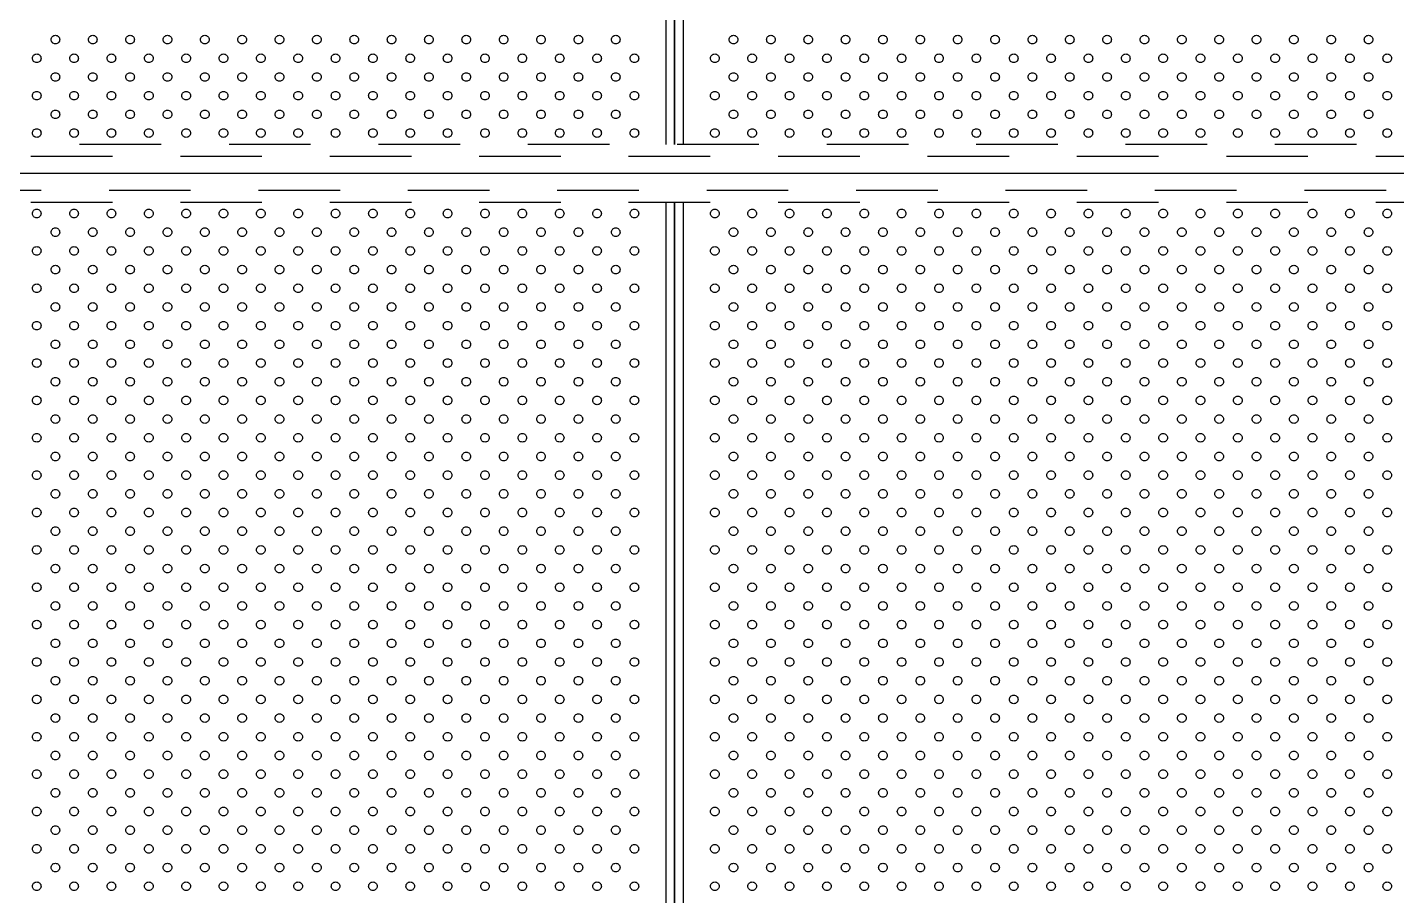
# Model space of a CAD drawing. Header units: millimetres. Extents: x 28487 to 58856, y 2691 to 22893.
# Drawn here: x 29448.9 to 29925.4, y 6398.3 to 6700.3 of the extents above; entities that cross this region are included whole.
import ezdxf
from ezdxf.xclip import XClip

# ---------------------------------------------------------------- set-up
doc = ezdxf.new("R2010")
doc.units = ezdxf.units.MM
doc.header["$XCLIPFRAME"] = 0
doc.linetypes.add('TA_HL_008.00000', pattern=[52, 28.4, -23.6])
for name, color, linetype in [('000_CLIP-IN_ACESSORIES_DEFPOINT_', 250, 'Continuous'), ('000_CLIP-IN_ACESSORIES_MAIN_COLOR_1', 3, 'Continuous'), ('000_CLIP-IN_ACESSORIES_SUB_COLOR_1', 1, 'Continuous'), ('000_CLIP-IN_ACESSORIES_WIPEOUT_', 250, 'Continuous'), ('000_CLIP-IN_PANEL_MAIN_COLOR_1', 3, 'Continuous'), ('000_CLIP-IN_PANEL_SUB_COLOR_2', 1, 'Continuous'), ('000_CLIP-IN_PANEL_WIPEOUT_', 250, 'Continuous')]:
    doc.layers.add(name, color=color, linetype=linetype)

# ---------------------------------------------------------------- blocks, each defined once
blk = doc.blocks.new('000 - FAMELINE_ALU.PF_CLIP-IN_600x600mm.+ACOUSTIC_BOTTOM_VIEW')
blk.add_wipeout([(-300, -300), (300, -300), (300, 300), (-300, 300)]).dxf.layer = '000_CLIP-IN_PANEL_WIPEOUT_'
at = {"layer": '000_CLIP-IN_ACESSORIES_SUB_COLOR_1'}
blk.add_lwpolyline([(-297, -297), (297, -297), (297, 297), (-297, 297)], close=True, dxfattribs=at)
at = {"layer": '000_CLIP-IN_PANEL_MAIN_COLOR_1'}
blk.add_lwpolyline([(-300, -300), (300, -300), (300, 300), (-300, 300)], close=True, dxfattribs=at)
at = {"layer": '000_CLIP-IN_PANEL_SUB_COLOR_2'}
for centre in [(-286, 286), (-273, 286), (-260, 286), (-247, 286), (-234, 286), (-221, 286), (-208, 286), (-195, 286), (-182, 286), (-169, 286), (-156, 286), (-143, 286), (-130, 286), (-117, 286), (-104, 286), (-91, 286), (-78, 286), (-65, 286), (-52, 286), (78, 286), (91, 286), (104, 286), (117, 286), (130, 286), (143, 286), (156, 286), (169, 286), (182, 286), (195, 286), (208, 286), (221, 286), (234, 286), (247, 286), (260, 286), (273, 286), (286, 286), (-279.5, 279.5), (-266.5, 279.5), (-253.5, 279.5), (-240.5, 279.5), (-227.5, 279.5), (-214.5, 279.5), (-201.5, 279.5), (-188.5, 279.5), (-175.5, 279.5), (-162.5, 279.5), (-149.5, 279.5), (-136.5, 279.5), (-123.5, 279.5), (-110.5, 279.5), (-97.5, 279.5), (-84.5, 279.5), (-71.5, 279.5), (-58.5, 279.5), (84.5, 279.5), (97.5, 279.5), (110.5, 279.5), (123.5, 279.5), (136.5, 279.5), (149.5, 279.5), (162.5, 279.5), (175.5, 279.5), (188.5, 279.5), (201.5, 279.5), (214.5, 279.5), (227.5, 279.5), (240.5, 279.5), (253.5, 279.5), (266.5, 279.5), (279.5, 279.5), (-286, 273), (-273, 273), (-260, 273), (-247, 273), (-234, 273), (-221, 273), (-208, 273), (-195, 273), (-182, 273), (-169, 273), (-156, 273), (-143, 273), (-130, 273), (-117, 273), (-104, 273), (-91, 273), (-78, 273), (-65, 273), (-52, 273), (78, 273), (91, 273), (104, 273), (117, 273), (130, 273), (143, 273), (156, 273), (169, 273), (182, 273), (195, 273), (208, 273), (221, 273), (234, 273), (247, 273), (260, 273), (273, 273), (286, 273), (-279.5, 266.5), (-266.5, 266.5), (-253.5, 266.5), (-240.5, 266.5), (-227.5, 266.5), (-214.5, 266.5), (-201.5, 266.5), (-188.5, 266.5), (-175.5, 266.5), (-162.5, 266.5), (-149.5, 266.5), (-136.5, 266.5), (-123.5, 266.5), (-110.5, 266.5), (-97.5, 266.5), (-84.5, 266.5), (-71.5, 266.5), (-58.5, 266.5), (84.5, 266.5), (97.5, 266.5), (110.5, 266.5), (123.5, 266.5), (136.5, 266.5), (149.5, 266.5), (162.5, 266.5), (175.5, 266.5), (188.5, 266.5), (201.5, 266.5), (214.5, 266.5), (227.5, 266.5), (240.5, 266.5), (253.5, 266.5), (266.5, 266.5), (279.5, 266.5), (-286, 260), (-273, 260), (-260, 260), (-247, 260), (-234, 260), (-221, 260), (-208, 260), (-195, 260), (-182, 260), (-169, 260), (-156, 260), (-143, 260), (-130, 260), (-117, 260), (-104, 260), (-91, 260), (-78, 260), (-65, 260), (-52, 260), (78, 260), (91, 260), (104, 260), (117, 260), (130, 260), (143, 260), (156, 260), (169, 260), (182, 260), (195, 260), (208, 260), (221, 260), (234, 260), (247, 260), (260, 260), (273, 260), (286, 260), (-279.5, 253.5), (-266.5, 253.5), (-253.5, 253.5), (-240.5, 253.5), (-227.5, 253.5), (-214.5, 253.5), (-201.5, 253.5), (-188.5, 253.5), (-175.5, 253.5), (-162.5, 253.5), (-149.5, 253.5), (-136.5, 253.5), (-123.5, 253.5), (-110.5, 253.5), (-97.5, 253.5), (-84.5, 253.5), (-71.5, 253.5), (-58.5, 253.5), (84.5, 253.5), (97.5, 253.5), (110.5, 253.5), (123.5, 253.5), (136.5, 253.5), (149.5, 253.5), (162.5, 253.5), (175.5, 253.5), (188.5, 253.5), (201.5, 253.5), (214.5, 253.5), (227.5, 253.5), (240.5, 253.5), (253.5, 253.5), (266.5, 253.5), (279.5, 253.5), (-286, 247), (-273, 247), (-260, 247), (-247, 247), (-234, 247), (-221, 247), (-208, 247), (-195, 247), (-182, 247), (-169, 247), (-156, 247), (-143, 247), (-130, 247), (-117, 247), (-104, 247), (-91, 247), (-78, 247), (-65, 247), (-52, 247), (78, 247), (91, 247), (104, 247), (117, 247), (130, 247), (143, 247), (156, 247), (169, 247), (182, 247), (195, 247), (208, 247), (221, 247), (234, 247), (247, 247), (260, 247), (273, 247), (286, 247), (-279.5, 240.5), (-266.5, 240.5), (-253.5, 240.5), (-240.5, 240.5), (-227.5, 240.5), (-214.5, 240.5), (-201.5, 240.5), (-188.5, 240.5), (-175.5, 240.5), (-162.5, 240.5), (-149.5, 240.5), (-136.5, 240.5), (-123.5, 240.5), (-110.5, 240.5), (-97.5, 240.5), (-84.5, 240.5), (-71.5, 240.5), (-58.5, 240.5), (84.5, 240.5), (97.5, 240.5), (110.5, 240.5), (123.5, 240.5), (136.5, 240.5), (149.5, 240.5), (162.5, 240.5), (175.5, 240.5), (188.5, 240.5), (201.5, 240.5), (214.5, 240.5), (227.5, 240.5), (240.5, 240.5), (253.5, 240.5), (266.5, 240.5), (279.5, 240.5), (-286, 234), (-273, 234), (-260, 234), (-247, 234), (-234, 234), (-221, 234), (-208, 234), (-195, 234), (-182, 234), (-169, 234), (-156, 234), (-143, 234), (-130, 234), (-117, 234), (-104, 234), (-91, 234), (-78, 234), (-65, 234), (-52, 234), (78, 234), (91, 234), (104, 234), (117, 234), (130, 234), (143, 234), (156, 234), (169, 234), (182, 234), (195, 234), (208, 234), (221, 234), (234, 234), (247, 234), (260, 234), (273, 234), (286, 234), (-279.5, 227.5), (-266.5, 227.5), (-253.5, 227.5), (-240.5, 227.5), (-227.5, 227.5), (-214.5, 227.5), (-201.5, 227.5), (-188.5, 227.5), (-175.5, 227.5), (-162.5, 227.5), (-149.5, 227.5), (-136.5, 227.5), (-123.5, 227.5), (-110.5, 227.5), (-97.5, 227.5), (-84.5, 227.5), (-71.5, 227.5), (-58.5, 227.5), (84.5, 227.5), (97.5, 227.5), (110.5, 227.5), (123.5, 227.5), (136.5, 227.5), (149.5, 227.5), (162.5, 227.5), (175.5, 227.5), (188.5, 227.5), (201.5, 227.5), (214.5, 227.5), (227.5, 227.5), (240.5, 227.5), (253.5, 227.5), (266.5, 227.5), (279.5, 227.5), (-286, 221), (-273, 221), (-260, 221), (-247, 221), (-234, 221), (-221, 221), (-208, 221), (-195, 221), (-182, 221), (-169, 221), (-156, 221), (-143, 221), (-130, 221), (-117, 221), (-104, 221), (-91, 221), (-78, 221), (-65, 221), (-52, 221), (78, 221), (91, 221), (104, 221), (117, 221), (130, 221), (143, 221), (156, 221), (169, 221), (182, 221), (195, 221), (208, 221), (221, 221), (234, 221), (247, 221), (260, 221), (273, 221), (286, 221), (-279.5, 214.5), (-266.5, 214.5), (-253.5, 214.5), (-240.5, 214.5), (-227.5, 214.5), (-214.5, 214.5), (-201.5, 214.5), (-188.5, 214.5), (-175.5, 214.5), (-162.5, 214.5), (-149.5, 214.5), (-136.5, 214.5), (-123.5, 214.5), (-110.5, 214.5), (-97.5, 214.5), (-84.5, 214.5), (-71.5, 214.5), (-58.5, 214.5), (84.5, 214.5), (97.5, 214.5), (110.5, 214.5), (123.5, 214.5), (136.5, 214.5), (149.5, 214.5), (162.5, 214.5), (175.5, 214.5), (188.5, 214.5), (201.5, 214.5), (214.5, 214.5), (227.5, 214.5), (240.5, 214.5), (253.5, 214.5), (266.5, 214.5), (279.5, 214.5), (-286, 208), (-273, 208), (-260, 208), (-247, 208), (-234, 208), (-221, 208), (-208, 208), (-195, 208), (-182, 208), (-169, 208), (-156, 208), (-143, 208), (-130, 208), (-117, 208), (-104, 208), (-91, 208), (-78, 208), (-65, 208), (-52, 208), (78, 208), (91, 208), (104, 208), (117, 208), (130, 208), (143, 208), (156, 208), (169, 208), (182, 208), (195, 208), (208, 208), (221, 208), (234, 208), (247, 208), (260, 208), (273, 208), (286, 208), (-279.5, 201.5), (-266.5, 201.5), (-253.5, 201.5), (-240.5, 201.5), (-227.5, 201.5), (-214.5, 201.5), (-201.5, 201.5), (-188.5, 201.5), (-175.5, 201.5), (-162.5, 201.5), (-149.5, 201.5), (-136.5, 201.5), (-123.5, 201.5), (-110.5, 201.5), (-97.5, 201.5), (-84.5, 201.5), (-71.5, 201.5), (-58.5, 201.5), (84.5, 201.5), (97.5, 201.5), (110.5, 201.5), (123.5, 201.5), (136.5, 201.5), (149.5, 201.5), (162.5, 201.5), (175.5, 201.5), (188.5, 201.5), (201.5, 201.5), (214.5, 201.5), (227.5, 201.5), (240.5, 201.5), (253.5, 201.5), (266.5, 201.5), (279.5, 201.5), (-286, 195), (-273, 195), (-260, 195), (-247, 195), (-234, 195), (-221, 195), (-208, 195), (-195, 195), (-182, 195), (-169, 195), (-156, 195), (-143, 195), (-130, 195), (-117, 195), (-104, 195), (-91, 195), (-78, 195), (-65, 195), (-52, 195), (78, 195), (91, 195), (104, 195), (117, 195), (130, 195), (143, 195), (156, 195), (169, 195), (182, 195), (195, 195), (208, 195), (221, 195), (234, 195), (247, 195), (260, 195), (273, 195), (286, 195), (-279.5, 188.5), (-266.5, 188.5), (-253.5, 188.5), (-240.5, 188.5), (-227.5, 188.5), (-214.5, 188.5), (-201.5, 188.5), (-188.5, 188.5), (-175.5, 188.5), (-162.5, 188.5), (-149.5, 188.5), (-136.5, 188.5), (-123.5, 188.5), (-110.5, 188.5), (-97.5, 188.5), (-84.5, 188.5), (-71.5, 188.5), (-58.5, 188.5), (84.5, 188.5), (97.5, 188.5), (110.5, 188.5), (123.5, 188.5), (136.5, 188.5), (149.5, 188.5), (162.5, 188.5), (175.5, 188.5), (188.5, 188.5), (201.5, 188.5), (214.5, 188.5), (227.5, 188.5), (240.5, 188.5), (253.5, 188.5), (266.5, 188.5), (279.5, 188.5), (-286, 182), (-273, 182), (-260, 182), (-247, 182), (-234, 182), (-221, 182), (-208, 182), (-195, 182), (-182, 182), (-169, 182), (-156, 182), (-143, 182), (-130, 182), (-117, 182), (-104, 182), (-91, 182), (-78, 182), (-65, 182), (-52, 182), (78, 182), (91, 182), (104, 182), (117, 182), (130, 182), (143, 182), (156, 182), (169, 182), (182, 182), (195, 182), (208, 182), (221, 182), (234, 182), (247, 182), (260, 182), (273, 182), (286, 182), (-279.5, 175.5), (-266.5, 175.5), (-253.5, 175.5), (-240.5, 175.5), (-227.5, 175.5), (-214.5, 175.5), (-201.5, 175.5), (-188.5, 175.5), (-175.5, 175.5), (-162.5, 175.5), (-149.5, 175.5), (-136.5, 175.5), (-123.5, 175.5), (-110.5, 175.5), (-97.5, 175.5), (-84.5, 175.5), (-71.5, 175.5), (-58.5, 175.5), (84.5, 175.5), (97.5, 175.5), (110.5, 175.5), (123.5, 175.5), (136.5, 175.5), (149.5, 175.5), (162.5, 175.5), (175.5, 175.5), (188.5, 175.5), (201.5, 175.5), (214.5, 175.5), (227.5, 175.5), (240.5, 175.5), (253.5, 175.5), (266.5, 175.5), (279.5, 175.5), (-286, 169), (-273, 169), (-260, 169), (-247, 169), (-234, 169), (-221, 169), (-208, 169), (-195, 169), (-182, 169), (-169, 169), (-156, 169), (-143, 169), (-130, 169), (-117, 169), (-104, 169), (-91, 169), (-78, 169), (-65, 169), (-52, 169), (78, 169), (91, 169), (104, 169), (117, 169), (130, 169), (143, 169), (156, 169), (169, 169), (182, 169), (195, 169), (208, 169), (221, 169), (234, 169), (247, 169), (260, 169), (273, 169), (286, 169), (-279.5, 162.5), (-266.5, 162.5), (-253.5, 162.5), (-240.5, 162.5), (-227.5, 162.5), (-214.5, 162.5), (-201.5, 162.5), (-188.5, 162.5), (-175.5, 162.5), (-162.5, 162.5), (-149.5, 162.5), (-136.5, 162.5), (-123.5, 162.5), (-110.5, 162.5), (-97.5, 162.5), (-84.5, 162.5), (-71.5, 162.5), (-58.5, 162.5), (84.5, 162.5), (97.5, 162.5), (110.5, 162.5), (123.5, 162.5), (136.5, 162.5), (149.5, 162.5), (162.5, 162.5), (175.5, 162.5), (188.5, 162.5), (201.5, 162.5), (214.5, 162.5), (227.5, 162.5), (240.5, 162.5), (253.5, 162.5), (266.5, 162.5), (279.5, 162.5), (-286, 156), (-273, 156), (-260, 156), (-247, 156), (-234, 156), (-221, 156), (-208, 156), (-195, 156), (-182, 156), (-169, 156), (-156, 156), (-143, 156), (-130, 156), (-117, 156), (-104, 156), (-91, 156), (-78, 156), (-65, 156), (-52, 156), (78, 156), (91, 156), (104, 156), (117, 156), (130, 156), (143, 156), (156, 156), (169, 156), (182, 156), (195, 156), (208, 156), (221, 156), (234, 156), (247, 156), (260, 156), (273, 156), (286, 156), (-279.5, 149.5), (-266.5, 149.5), (-253.5, 149.5), (-240.5, 149.5), (-227.5, 149.5), (-214.5, 149.5), (-201.5, 149.5), (-188.5, 149.5), (-175.5, 149.5), (-162.5, 149.5), (-149.5, 149.5), (-136.5, 149.5), (-123.5, 149.5), (-110.5, 149.5), (-97.5, 149.5), (-84.5, 149.5), (-71.5, 149.5), (-58.5, 149.5), (84.5, 149.5), (97.5, 149.5), (110.5, 149.5), (123.5, 149.5), (136.5, 149.5), (149.5, 149.5), (162.5, 149.5), (175.5, 149.5), (188.5, 149.5), (201.5, 149.5), (214.5, 149.5), (227.5, 149.5), (240.5, 149.5), (253.5, 149.5), (266.5, 149.5), (279.5, 149.5), (-286, 143), (-273, 143), (-260, 143), (-247, 143), (-234, 143), (-221, 143), (-208, 143), (-195, 143), (-182, 143), (-169, 143), (-156, 143), (-143, 143), (-130, 143), (-117, 143), (-104, 143), (-91, 143), (-78, 143), (-65, 143), (-52, 143), (78, 143), (91, 143), (104, 143), (117, 143), (130, 143), (143, 143), (156, 143), (169, 143), (182, 143), (195, 143), (208, 143), (221, 143), (234, 143), (247, 143), (260, 143), (273, 143), (286, 143), (-279.5, 136.5), (-266.5, 136.5), (-253.5, 136.5), (-240.5, 136.5), (-227.5, 136.5), (-214.5, 136.5), (-201.5, 136.5), (-188.5, 136.5), (-175.5, 136.5), (-162.5, 136.5), (-149.5, 136.5), (-136.5, 136.5), (-123.5, 136.5), (-110.5, 136.5), (-97.5, 136.5), (-84.5, 136.5), (-71.5, 136.5), (-58.5, 136.5), (84.5, 136.5), (97.5, 136.5), (110.5, 136.5), (123.5, 136.5), (136.5, 136.5), (149.5, 136.5), (162.5, 136.5), (175.5, 136.5), (188.5, 136.5), (201.5, 136.5), (214.5, 136.5), (227.5, 136.5), (240.5, 136.5), (253.5, 136.5), (266.5, 136.5), (279.5, 136.5), (-286, 130), (-273, 130), (-260, 130), (-247, 130), (-234, 130), (-221, 130), (-208, 130), (-195, 130), (-182, 130), (-169, 130), (-156, 130), (-143, 130), (-130, 130), (-117, 130), (-104, 130), (-91, 130), (-78, 130), (-65, 130), (-52, 130), (78, 130), (91, 130), (104, 130), (117, 130), (130, 130), (143, 130), (156, 130), (169, 130), (182, 130), (195, 130), (208, 130), (221, 130), (234, 130), (247, 130), (260, 130), (273, 130), (286, 130), (-279.5, 123.5), (-266.5, 123.5), (-253.5, 123.5), (-240.5, 123.5), (-227.5, 123.5), (-214.5, 123.5), (-201.5, 123.5), (-188.5, 123.5), (-175.5, 123.5), (-162.5, 123.5), (-149.5, 123.5), (-136.5, 123.5), (-123.5, 123.5), (-110.5, 123.5), (-97.5, 123.5), (-84.5, 123.5), (-71.5, 123.5), (-58.5, 123.5), (84.5, 123.5), (97.5, 123.5), (110.5, 123.5), (123.5, 123.5), (136.5, 123.5), (149.5, 123.5), (162.5, 123.5), (175.5, 123.5), (188.5, 123.5), (201.5, 123.5), (214.5, 123.5), (227.5, 123.5), (240.5, 123.5), (253.5, 123.5), (266.5, 123.5), (279.5, 123.5), (-286, 117), (-273, 117), (-260, 117), (-247, 117), (-234, 117), (-221, 117), (-208, 117), (-195, 117), (-182, 117), (-169, 117), (-156, 117), (-143, 117), (-130, 117), (-117, 117), (-104, 117), (-91, 117), (-78, 117), (-65, 117), (-52, 117), (78, 117), (91, 117), (104, 117), (117, 117), (130, 117), (143, 117), (156, 117), (169, 117), (182, 117), (195, 117), (208, 117), (221, 117), (234, 117), (247, 117), (260, 117), (273, 117), (286, 117), (-279.5, 110.5), (-266.5, 110.5), (-253.5, 110.5), (-240.5, 110.5), (-227.5, 110.5), (-214.5, 110.5), (-201.5, 110.5), (-188.5, 110.5), (-175.5, 110.5), (-162.5, 110.5), (-149.5, 110.5), (-136.5, 110.5), (-123.5, 110.5), (-110.5, 110.5), (-97.5, 110.5), (-84.5, 110.5), (-71.5, 110.5), (-58.5, 110.5), (84.5, 110.5), (97.5, 110.5), (110.5, 110.5), (123.5, 110.5), (136.5, 110.5), (149.5, 110.5), (162.5, 110.5), (175.5, 110.5), (188.5, 110.5), (201.5, 110.5), (214.5, 110.5), (227.5, 110.5), (240.5, 110.5), (253.5, 110.5), (266.5, 110.5), (279.5, 110.5), (-286, 104), (-273, 104), (-260, 104), (-247, 104), (-234, 104), (-221, 104), (-208, 104), (-195, 104), (-182, 104), (-169, 104), (-156, 104), (-143, 104), (-130, 104), (-117, 104), (-104, 104), (-91, 104), (-78, 104), (-65, 104), (-52, 104), (78, 104), (91, 104), (104, 104), (117, 104), (130, 104), (143, 104), (156, 104), (169, 104), (182, 104), (195, 104), (208, 104), (221, 104), (234, 104), (247, 104), (260, 104), (273, 104), (286, 104), (-279.5, 97.5), (-266.5, 97.5), (-253.5, 97.5), (-240.5, 97.5), (-227.5, 97.5), (-214.5, 97.5), (-201.5, 97.5), (-188.5, 97.5), (-175.5, 97.5), (-162.5, 97.5), (-149.5, 97.5), (-136.5, 97.5), (-123.5, 97.5), (-110.5, 97.5), (-97.5, 97.5), (-84.5, 97.5), (-71.5, 97.5), (-58.5, 97.5), (84.5, 97.5), (97.5, 97.5), (110.5, 97.5), (123.5, 97.5), (136.5, 97.5), (149.5, 97.5), (162.5, 97.5), (175.5, 97.5), (188.5, 97.5), (201.5, 97.5), (214.5, 97.5), (227.5, 97.5), (240.5, 97.5), (253.5, 97.5), (266.5, 97.5), (279.5, 97.5), (-286, 91), (-273, 91), (-260, 91), (-247, 91), (-234, 91), (-221, 91), (-208, 91), (-195, 91), (-182, 91), (-169, 91), (-156, 91), (-143, 91), (-130, 91), (-117, 91), (-104, 91), (-91, 91), (-78, 91), (-65, 91), (-52, 91), (78, 91), (91, 91), (104, 91), (117, 91), (130, 91), (143, 91), (156, 91), (169, 91), (182, 91), (195, 91), (208, 91), (221, 91), (234, 91), (247, 91), (260, 91), (273, 91), (286, 91), (-279.5, 84.5), (-266.5, 84.5), (-253.5, 84.5), (-240.5, 84.5), (-227.5, 84.5), (-214.5, 84.5), (-201.5, 84.5), (-188.5, 84.5), (-175.5, 84.5), (-162.5, 84.5), (-149.5, 84.5), (-136.5, 84.5), (-123.5, 84.5), (-110.5, 84.5), (-97.5, 84.5), (-84.5, 84.5), (-71.5, 84.5), (-58.5, 84.5), (84.5, 84.5), (97.5, 84.5), (110.5, 84.5), (123.5, 84.5), (136.5, 84.5), (149.5, 84.5), (162.5, 84.5), (175.5, 84.5), (188.5, 84.5), (201.5, 84.5), (214.5, 84.5), (227.5, 84.5), (240.5, 84.5), (253.5, 84.5), (266.5, 84.5), (279.5, 84.5), (-286, 78), (-273, 78), (-260, 78), (-247, 78), (-234, 78), (-221, 78), (-208, 78), (-195, 78), (-182, 78), (-169, 78), (-156, 78), (-143, 78), (-130, 78), (-117, 78), (-104, 78), (-91, 78), (-78, 78), (-65, 78), (-52, 78), (78, 78), (91, 78), (104, 78), (117, 78), (130, 78), (143, 78), (156, 78), (169, 78), (182, 78), (195, 78), (208, 78), (221, 78), (234, 78), (247, 78), (260, 78), (273, 78), (286, 78), (-279.5, 71.5), (-266.5, 71.5), (-253.5, 71.5), (-240.5, 71.5), (-227.5, 71.5), (-214.5, 71.5), (-201.5, 71.5), (-188.5, 71.5), (-175.5, 71.5), (-162.5, 71.5), (-149.5, 71.5), (-136.5, 71.5), (-123.5, 71.5), (-110.5, 71.5), (-97.5, 71.5), (-84.5, 71.5), (-71.5, 71.5), (-58.5, 71.5), (84.5, 71.5), (97.5, 71.5), (110.5, 71.5), (123.5, 71.5), (136.5, 71.5), (149.5, 71.5), (162.5, 71.5), (175.5, 71.5), (188.5, 71.5), (201.5, 71.5), (214.5, 71.5), (227.5, 71.5), (240.5, 71.5), (253.5, 71.5), (266.5, 71.5), (279.5, 71.5), (-286, 65), (-273, 65), (-260, 65), (-247, 65), (-234, 65), (-221, 65), (-208, 65), (-195, 65), (-182, 65), (-169, 65), (-156, 65), (-143, 65), (-130, 65), (-117, 65), (-104, 65), (-91, 65), (-78, 65), (-65, 65), (-52, 65), (78, 65), (91, 65), (104, 65), (117, 65), (130, 65), (143, 65), (156, 65), (169, 65), (182, 65), (195, 65), (208, 65), (221, 65), (234, 65), (247, 65), (260, 65), (273, 65), (286, 65), (-279.5, 58.5), (-266.5, 58.5), (-253.5, 58.5), (-240.5, 58.5), (-227.5, 58.5), (-214.5, 58.5), (-201.5, 58.5), (-188.5, 58.5), (-175.5, 58.5), (-162.5, 58.5), (-149.5, 58.5), (-136.5, 58.5), (-123.5, 58.5), (-110.5, 58.5), (-97.5, 58.5), (-84.5, 58.5), (-71.5, 58.5), (-58.5, 58.5), (84.5, 58.5), (97.5, 58.5), (110.5, 58.5), (123.5, 58.5), (136.5, 58.5), (149.5, 58.5), (162.5, 58.5), (175.5, 58.5), (188.5, 58.5), (201.5, 58.5), (214.5, 58.5), (227.5, 58.5), (240.5, 58.5), (253.5, 58.5), (266.5, 58.5), (279.5, 58.5), (-286, 52), (-273, 52), (-260, 52), (-247, 52), (-234, 52), (-221, 52), (-208, 52), (-195, 52), (-182, 52), (-169, 52), (-156, 52), (-143, 52), (-130, 52), (-117, 52), (-104, 52), (-91, 52), (-78, 52), (-65, 52), (-52, 52), (78, 52), (91, 52), (104, 52), (117, 52), (130, 52), (143, 52), (156, 52), (169, 52), (182, 52), (195, 52), (208, 52), (221, 52), (234, 52), (247, 52), (260, 52), (273, 52), (286, 52)]:
    blk.add_circle(centre, 1.5, dxfattribs=at)
blk = doc.blocks.new('*U156')
blk.add_blockref('000 - FAMELINE_ALU.PF_CLIP-IN_600x600mm.+ACOUSTIC_BOTTOM_VIEW', (0, 0))
blk = doc.blocks.new('*U157')
blk.add_wipeout([(-300, -300), (300, -300), (300, 300), (-300, 300)]).dxf.layer = '000_CLIP-IN_PANEL_WIPEOUT_'
at = {"layer": '000_CLIP-IN_ACESSORIES_SUB_COLOR_1'}
blk.add_lwpolyline([(-297, -297), (297, -297), (297, 297), (-297, 297)], close=True, dxfattribs=at)
at = {"layer": '000_CLIP-IN_PANEL_MAIN_COLOR_1'}
blk.add_lwpolyline([(-300, -300), (300, -300), (300, 300), (-300, 300)], close=True, dxfattribs=at)
blk = doc.blocks.new('TYP.CLIP-IN_20251110-163539_FOR_PPLINE_C02')
blk.add_blockref('*U156', (-900, 300))
blk.add_blockref('*U156', (-300, 300))
blk.add_blockref('*U157', (-900, 900))
at = {"layer": '000_CLIP-IN_PANEL_SUB_COLOR_2'}
for centre in [(-815.5, 646.5), (-802.5, 646.5), (-789.5, 646.5), (-776.5, 646.5), (-763.5, 646.5), (-750.5, 646.5), (-737.5, 646.5), (-724.5, 646.5), (-711.5, 646.5), (-698.5, 646.5), (-685.5, 646.5), (-672.5, 646.5), (-659.5, 646.5), (-646.5, 646.5), (-633.5, 646.5), (-620.5, 646.5), (-822, 640), (-809, 640), (-796, 640), (-783, 640), (-770, 640), (-757, 640), (-744, 640), (-731, 640), (-718, 640), (-705, 640), (-692, 640), (-679, 640), (-666, 640), (-653, 640), (-640, 640), (-627, 640), (-614, 640), (-815.5, 633.5), (-802.5, 633.5), (-789.5, 633.5), (-776.5, 633.5), (-763.5, 633.5), (-750.5, 633.5), (-737.5, 633.5), (-724.5, 633.5), (-711.5, 633.5), (-698.5, 633.5), (-685.5, 633.5), (-672.5, 633.5), (-659.5, 633.5), (-646.5, 633.5), (-633.5, 633.5), (-620.5, 633.5), (-822, 627), (-809, 627), (-796, 627), (-783, 627), (-770, 627), (-757, 627), (-744, 627), (-731, 627), (-718, 627), (-705, 627), (-692, 627), (-679, 627), (-666, 627), (-653, 627), (-640, 627), (-627, 627), (-614, 627), (-815.5, 620.5), (-802.5, 620.5), (-789.5, 620.5), (-776.5, 620.5), (-763.5, 620.5), (-750.5, 620.5), (-737.5, 620.5), (-724.5, 620.5), (-711.5, 620.5), (-698.5, 620.5), (-685.5, 620.5), (-672.5, 620.5), (-659.5, 620.5), (-646.5, 620.5), (-633.5, 620.5), (-620.5, 620.5), (-822, 614), (-809, 614), (-796, 614), (-783, 614), (-770, 614), (-757, 614), (-744, 614), (-731, 614), (-718, 614), (-705, 614), (-692, 614), (-679, 614), (-666, 614), (-653, 614), (-640, 614), (-627, 614), (-614, 614)]:
    blk.add_circle(centre, 1.5, dxfattribs=at)
blk.add_blockref('*U157', (-300, 900))
for centre in [(-579.5, 646.5), (-566.5, 646.5), (-553.5, 646.5), (-540.5, 646.5), (-527.5, 646.5), (-514.5, 646.5), (-501.5, 646.5), (-488.5, 646.5), (-475.5, 646.5), (-462.5, 646.5), (-449.5, 646.5), (-436.5, 646.5), (-423.5, 646.5), (-410.5, 646.5), (-397.5, 646.5), (-384.5, 646.5), (-371.5, 646.5), (-358.5, 646.5), (-586, 640), (-573, 640), (-560, 640), (-547, 640), (-534, 640), (-521, 640), (-508, 640), (-495, 640), (-482, 640), (-469, 640), (-456, 640), (-443, 640), (-430, 640), (-417, 640), (-404, 640), (-391, 640), (-378, 640), (-365, 640), (-352, 640), (-579.5, 633.5), (-566.5, 633.5), (-553.5, 633.5), (-540.5, 633.5), (-527.5, 633.5), (-514.5, 633.5), (-501.5, 633.5), (-488.5, 633.5), (-475.5, 633.5), (-462.5, 633.5), (-449.5, 633.5), (-436.5, 633.5), (-423.5, 633.5), (-410.5, 633.5), (-397.5, 633.5), (-384.5, 633.5), (-371.5, 633.5), (-358.5, 633.5), (-586, 627), (-573, 627), (-560, 627), (-547, 627), (-534, 627), (-521, 627), (-508, 627), (-495, 627), (-482, 627), (-469, 627), (-456, 627), (-443, 627), (-430, 627), (-417, 627), (-404, 627), (-391, 627), (-378, 627), (-365, 627), (-352, 627), (-579.5, 620.5), (-566.5, 620.5), (-553.5, 620.5), (-540.5, 620.5), (-527.5, 620.5), (-514.5, 620.5), (-501.5, 620.5), (-488.5, 620.5), (-475.5, 620.5), (-462.5, 620.5), (-449.5, 620.5), (-436.5, 620.5), (-423.5, 620.5), (-410.5, 620.5), (-397.5, 620.5), (-384.5, 620.5), (-371.5, 620.5), (-358.5, 620.5), (-586, 614), (-573, 614), (-560, 614), (-547, 614), (-534, 614), (-521, 614), (-508, 614), (-495, 614), (-482, 614), (-469, 614), (-456, 614), (-443, 614), (-430, 614), (-417, 614), (-404, 614), (-391, 614), (-378, 614), (-365, 614), (-352, 614)]:
    blk.add_circle(centre, 1.5, dxfattribs=at)
blk = doc.blocks.new('*U121')
blk.add_wipeout([(0, 10), (0, -10), (3000, -10), (3000, 10)]).dxf.layer = '000_CLIP-IN_ACESSORIES_WIPEOUT_'
at = {"layer": '000_CLIP-IN_ACESSORIES_SUB_COLOR_1', "linetype": 'ByBlock'}
blk.add_lwpolyline([(0, 10), (0, -10), (3000, -10), (3000, 10)], close=True, dxfattribs=at)
blk.add_wipeout([(3000, 6), (3000, -6), (0, -6), (0, 6)]).dxf.layer = '000_CLIP-IN_ACESSORIES_WIPEOUT_'
at = {"layer": '000_CLIP-IN_ACESSORIES_DEFPOINT_'}
blk.add_line((0, 0), (3000, 0), dxfattribs=at)
at = {"layer": '000_CLIP-IN_ACESSORIES_MAIN_COLOR_1', "linetype": 'ByBlock'}
blk.add_lwpolyline([(3000, 6), (3000, -6), (0, -6), (0, 6)], close=True, dxfattribs=at)
blk = doc.blocks.new('TYP.CLIP-IN_20251110-164052_FRAMING_SET')
at = {"linetype": 'ByBlock'}
blk.add_blockref('*U121', (0, -300), dxfattribs=at)

msp = doc.modelspace()

# ---------------------------------------------------------------- block references
ref = msp.add_blockref('TYP.CLIP-IN_20251110-163539_FOR_PPLINE_C02', (30274.19, 6049.51))
XClip(ref).set_block_clipping_path([(-282.6877952438, 900), (-223.1833904567, 832.6495614811), (-165.3663281872, 763.8467580421), (-109.8034957739, 693.2136980097), (-57.265164294, 620.3072487909), (-8.8378364095, 544.6152677975), (33.8958859084, 465.5825236794), (68.5873126349, 382.7285890232), (91.8140416228, 296.0033926673), (99.1195101483, 206.5845938336), (86.405705246, 117.832859365), (52.8628691356, 34.6805136505), (2.1393321508, -39.3426865331), (-59.1478971477, -105.0106277887), (-125.9235884942, -165.1360029941), (-195.5522570471, -221.9520193781), (-266.4315829118, -277.2079663979), (-337.2999864613, -332.4777616232), (-406.7773304361, -389.478120932), (-472.7267725019, -450.4959168527), (-530.6262884045, -519.0864641235), (-568.3121206019, -600.0720313022), (-564.161007109, -688.8543593629), (-524.2432105395, -768.9789761158), (-467.1353885998, -838.2493669943), (-401.880352843, -900), (-1500, -899.9999999944), (-1500, 900.0000000056)])

# ---------------------------------------------------------------- next in the draw order: block references
at = {"linetype": 'TA_HL_008.00000'}
ref = msp.add_blockref('TYP.CLIP-IN_20251110-164052_FRAMING_SET', (28774.19, 6949.51), dxfattribs=at)
XClip(ref).set_block_clipping_path([(1217.3122047562, 0), (1276.8166095433, -67.3504385189), (1334.6336718128, -136.1532419579), (1390.1965042261, -206.7863019903), (1442.734835706, -279.6927512091), (1491.1621635905, -355.3847322025), (1533.8958859084, -434.4174763206), (1568.5873126349, -517.2714109768), (1591.8140416228, -603.9966073327), (1599.1195101483, -693.4154061664), (1586.405705246, -782.167140635), (1552.8628691356, -865.3194863495), (1502.1393321508, -939.3426865331), (1440.8521028523, -1005.0106277887), (1374.0764115058, -1065.1360029941), (1304.4477429529, -1121.9520193781), (1233.5684170882, -1177.2079663979), (1162.7000135387, -1232.4777616232), (1093.2226695639, -1289.478120932), (1027.2732274981, -1350.4959168527), (969.3737115955, -1419.0864641235), (931.6878793981, -1500.0720313022), (935.838992891, -1588.8543593629), (975.7567894605, -1668.9789761158), (1032.8646114002, -1738.2493669943), (1098.119647157, -1800), (0, -1799.9999999944), (0, 0.0000000056)])

# ---------------------------------------------------------------- next in the draw order: block references
ref = msp.add_blockref('TYP.CLIP-IN_20251110-164052_FRAMING_SET', (28774.19, 6949.51))
XClip(ref).set_block_clipping_path([(1217.3122047562, 0), (1276.8166095432, -67.3504385189), (1334.6336718128, -136.1532419579), (1390.1965042261, -206.7863019903), (1442.7348357059, -279.6927512091), (1491.1621635905, -355.3847322025), (1533.8958859084, -434.4174763206), (1568.5873126349, -517.2714109768), (1591.8140416228, -603.9966073327), (1599.1195101483, -693.4154061664), (1586.405705246, -782.167140635), (1552.8628691356, -865.3194863495), (1502.1393321508, -939.3426865331), (1440.8521028523, -1005.0106277887), (1374.0764115058, -1065.1360029941), (1304.4477429529, -1121.9520193781), (1233.5684170881, -1177.2079663979), (1162.7000135387, -1232.4777616232), (1093.2226695639, -1289.478120932), (1027.2732274981, -1350.4959168527), (969.3737115955, -1419.0864641235), (931.6878793981, -1500.0720313022), (935.838992891, -1588.8543593629), (975.7567894605, -1668.9789761158), (1032.8646114002, -1738.2493669943), (1098.119647157, -1800), (3000, -1800), (3000, 0)])

doc.saveas('drawing.dxf')
